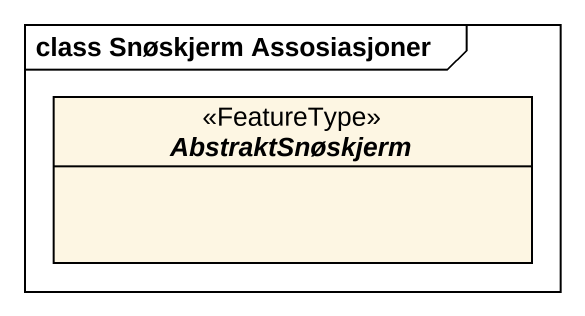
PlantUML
@startuml
mainframe class Snøskjerm Assosiasjoner
hide circle
hide empty members
abstract class AbstraktSnøskjerm <<FeatureType>>
@enduml
